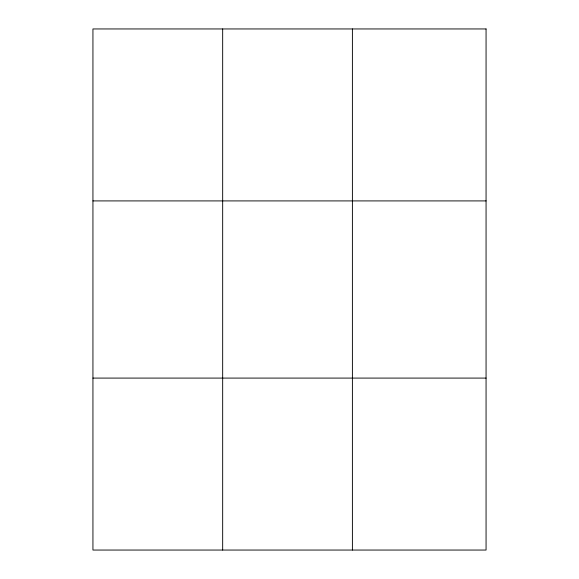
<?xml version="1.0" encoding="UTF-8"?>
<svg xmlns="http://www.w3.org/2000/svg" width="579" height="579" viewBox="0 0 579 579"><rect width="100%" height="100%" fill="white"/><g stroke="black" fill="none" stroke-linecap="round" stroke-linejoin="round"><path stroke-width="0.87" d="M222.669 550.05L222.669 28.95M352.401 550.05L352.401 28.95M92.937 200.913L486.063 200.913M92.937 378.087L486.063 378.087M486.063 28.95L486.063 550.05L92.937 550.05L92.937 28.95L486.063 28.95"/></g></svg>
